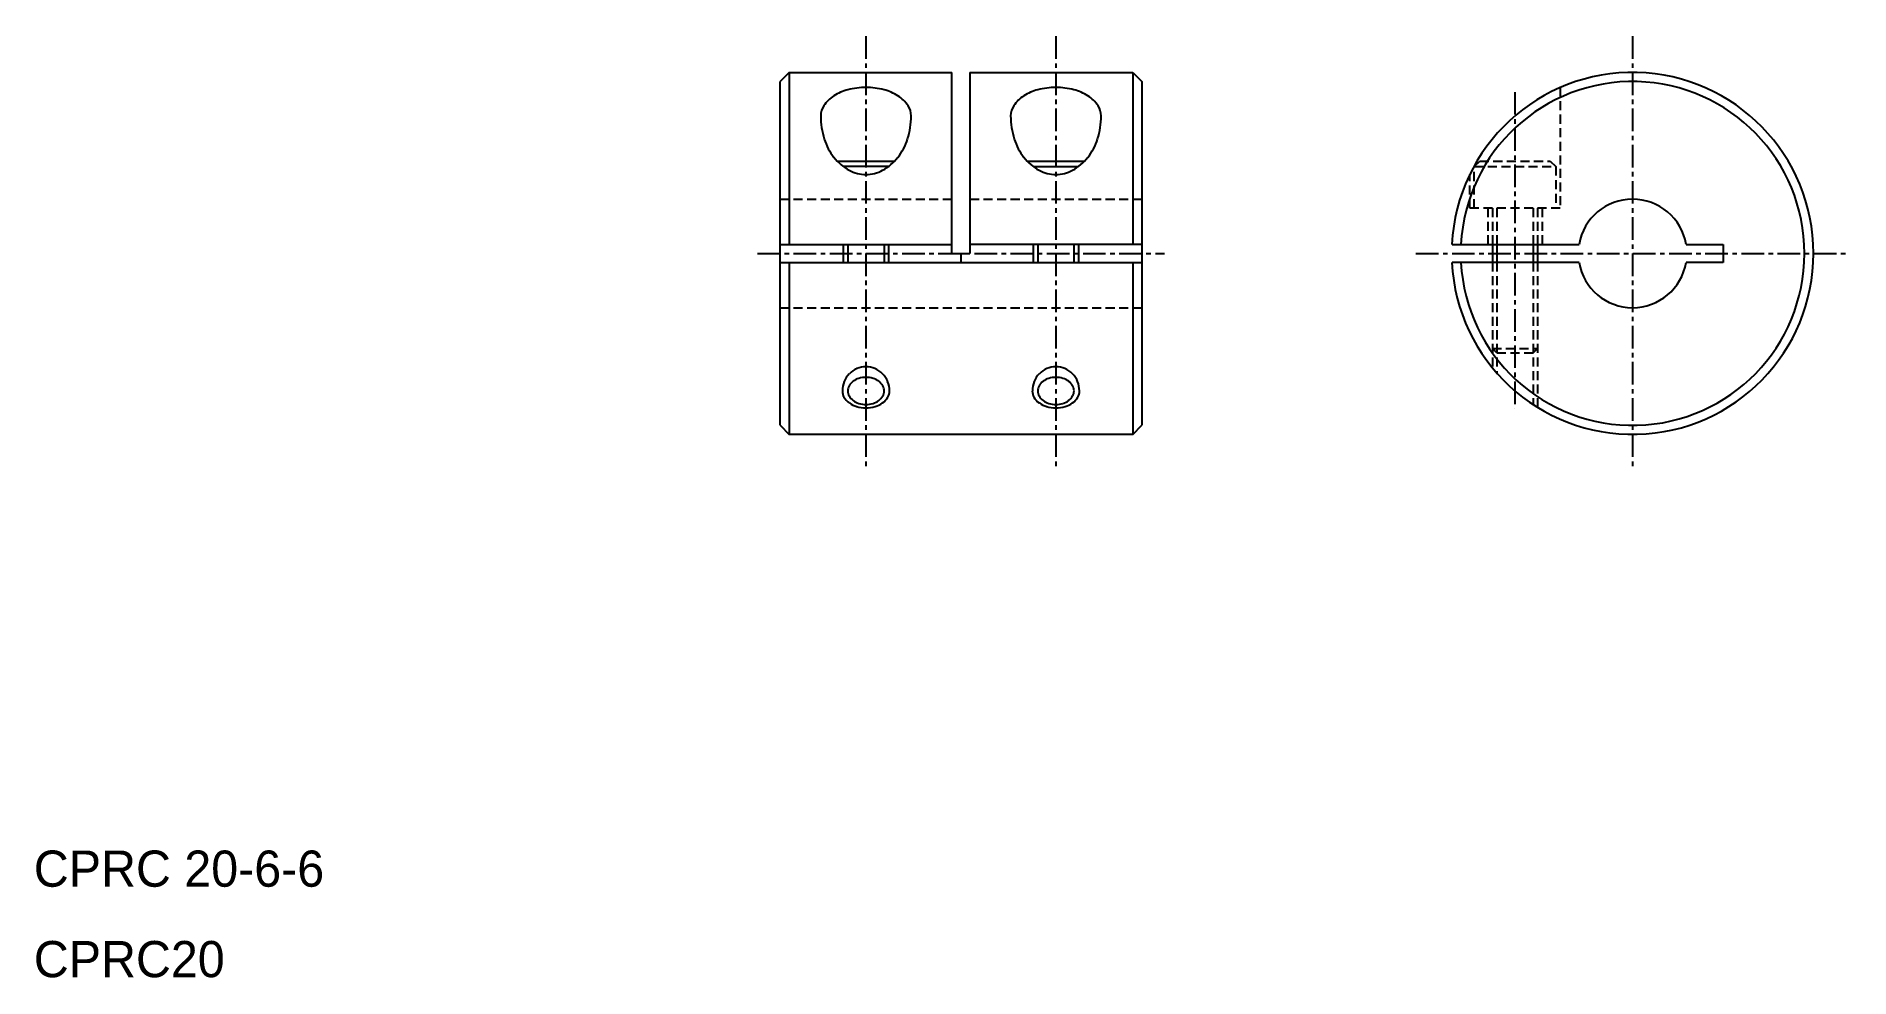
# Model space of a CAD drawing. Extents: x 10 to 110, y 10 to 62.
import ezdxf

# ---------------------------------------------------------------- set-up
doc = ezdxf.new("R2010")
doc.units = 0
doc.linetypes.add('CENTER', pattern=[2, 1.25, -0.25, 0.25, -0.25])
doc.linetypes.add('DASHED', pattern=[0.75, 0.5, -0.25])
doc.layers.get('0').update_dxf_attribs({"linetype": 'CONTINUOUS'})
doc.layers.add('CENTER', color=1, linetype='CENTER')

msp = doc.modelspace()

# ---------------------------------------------------------------- linework, layer by layer
at = {"color": 7, "linetype": 'CONTINUOUS'}
for p, q in [((51.75, 60), (51.25, 59.5)), ((51.25, 40.5), (51.25, 59.5)), ((51.75, 60), (60.75, 60)), ((51.75, 60), (51.75, 50.5)), ((60.75, 50), (60.75, 60)), ((61.75, 60), (70.75, 60)), ((61.75, 60), (61.75, 50)), ((70.75, 60), (70.75, 50.5)), ((70.75, 60), (71.25, 59.5)), ((71.25, 59.5), (71.25, 40.5)), ((54.41, 55.1), (57.59, 55.1)), ((57.25, 54.8), (54.75, 54.8)), ((64.91, 55.1), (68.09, 55.1)), ((65.25, 54.8), (67.75, 54.8)), ((53.63, 53), (53.63, 53)), ((56, 53), (56, 53)), ((51.25, 50.5), (60.75, 50.5)), ((54.75, 50.5), (54.75, 49.5)), ((57.25, 50.5), (57.25, 49.5)), ((71.25, 50.5), (61.75, 50.5)), ((65.25, 50.5), (65.25, 49.5)), ((67.75, 50.5), (67.75, 49.5)), ((88.4, 50.5), (95.43, 50.5)), ((90.63, 50.5), (90.63, 49.5)), ((93.13, 50.5), (93.13, 49.5)), ((101.34, 50.5), (103.38, 50.5)), ((103.38, 50.5), (103.38, 49.5)), ((51.25, 49.5), (71.25, 49.5)), ((51.75, 49.5), (51.75, 40)), ((60.75, 50), (61.75, 50)), ((61.25, 50), (61.25, 49.5)), ((70.75, 49.5), (70.75, 40)), ((95.43, 49.5), (88.4, 49.5)), ((103.38, 49.5), (101.34, 49.5)), ((51.25, 40.5), (51.75, 40)), ((70.75, 40), (71.25, 40.5)), ((70.75, 40), (51.75, 40))]:
    msp.add_line(p, q, dxfattribs=at)
at = {"color": 3, "linetype": 'DASHED'}
for p, q in [((94.38, 59.17), (94.38, 52.5)), ((89.38, 52.5), (89.38, 54.36)), ((89.63, 54.8), (89.93, 55.1)), ((89.63, 54.8), (94.13, 54.8)), ((89.63, 52.5), (89.63, 54.8)), ((89.93, 55.1), (93.83, 55.1)), ((93.83, 55.1), (94.13, 54.8)), ((94.13, 54.8), (94.13, 52.5)), ((51.25, 53), (60.75, 53)), ((61.75, 53), (71.25, 53)), ((94.38, 52.5), (89.38, 52.5)), ((90.38, 52.5), (90.38, 50.5)), ((90.63, 52.5), (90.63, 50.5)), ((90.88, 52.5), (90.88, 50.5)), ((92.88, 52.5), (92.88, 50.5)), ((93.13, 52.5), (93.13, 50.5)), ((93.38, 52.5), (93.38, 50.5)), ((90.63, 49.5), (90.63, 43.68)), ((90.88, 49.5), (90.88, 43.39)), ((92.88, 49.5), (92.88, 41.65)), ((93.13, 49.5), (93.13, 41.49)), ((51.25, 47), (71.25, 47)), ((90.88, 44.5), (90.63, 44.75)), ((90.63, 44.75), (93.13, 44.75)), ((90.88, 44.5), (92.88, 44.5)), ((92.88, 44.5), (93.13, 44.75))]:
    msp.add_line(p, q, dxfattribs=at)
at = {"color": 3, "linetype": 'CONTINUOUS'}
for p, q in [((55, 50.5), (55, 49.5)), ((57, 50.5), (57, 49.5)), ((65.5, 50.5), (65.5, 49.5)), ((67.5, 50.5), (67.5, 49.5)), ((90.88, 50.5), (90.88, 49.5)), ((92.88, 50.5), (92.88, 49.5))]:
    msp.add_line(p, q, dxfattribs=at)
at = {"color": 7, "linetype": 'CONTINUOUS'}
for centre, radius, start, end in [((56, 55.19), 3.98, 90, 104.5437), ((56, 55.19), 3.98, 75.4563, 90), ((66.5, 55.19), 3.98, 90, 104.5437), ((66.5, 55.19), 3.98, 75.4563, 90), ((98.38, 50), 10, 182.866, 177.134), ((98.38, 50), 9.5, 183.017, 176.983), ((54.51, 57.6), 1.01, 146.5217, 180), ((55.22, 57.13), 1.86, 122.0599, 146.5217), ((55.69, 56.38), 2.75, 104.5437, 122.0599), ((56.31, 56.38), 2.75, 57.9401, 75.4563), ((56.78, 57.13), 1.86, 33.4783, 57.9401), ((57.49, 57.6), 1.01, 0, 33.4783), ((65.01, 57.6), 1.01, 146.5217, 180), ((65.72, 57.13), 1.86, 122.0599, 146.5217), ((66.19, 56.38), 2.75, 104.5437, 122.0599), ((66.81, 56.38), 2.75, 57.9401, 75.4563), ((67.28, 57.13), 1.86, 33.4783, 57.9401), ((67.99, 57.6), 1.01, 0, 33.4783), ((57.69, 57.6), 4.19, 180, 197.7221), ((54.31, 57.6), 4.19, 342.2779, 0), ((68.19, 57.6), 4.19, 180, 197.7221), ((64.81, 57.6), 4.19, 342.2779, 0), ((56.86, 57.33), 3.32, 197.7221, 217.6502), ((55.14, 57.33), 3.32, 322.3498, 342.2779), ((67.36, 57.33), 3.32, 197.7221, 217.6502), ((65.64, 57.33), 3.32, 322.3498, 342.2779), ((56.33, 56.93), 2.65, 217.6502, 241.7689), ((55.67, 56.93), 2.65, 298.2311, 322.3498), ((66.83, 56.93), 2.65, 217.6502, 241.7689), ((66.17, 56.93), 2.65, 298.2311, 322.3498), ((56, 56.31), 1.95, 241.7689, 270), ((56, 56.31), 1.95, 270, 298.2311), ((66.5, 56.31), 1.95, 241.7689, 270), ((66.5, 56.31), 1.95, 270, 298.2311), ((98.38, 50), 3, 9.5941, 170.4059), ((98.38, 50), 3, 189.5941, 350.4059), ((56, 41.83), 1.32, 90, 107.3078), ((56, 41.83), 1.32, 72.6922, 90), ((66.5, 41.83), 1.32, 90, 107.3078), ((66.5, 41.83), 1.32, 72.6922, 90), ((55.57, 42.4), 0.573, 151.1631, 180), ((55.57, 42.4), 0.573, 180, 208.8369), ((55.78, 42.29), 0.807, 126.9543, 151.1631), ((55.78, 42.51), 0.807, 208.8369, 233.0457), ((55.91, 42.11), 1.03, 107.3078, 126.9543), ((56.09, 42.11), 1.03, 53.0457, 72.6922), ((56.22, 42.29), 0.807, 28.8369, 53.0457), ((56.22, 42.51), 0.807, 306.9543, 331.1631), ((56.43, 42.4), 0.573, 0, 28.8369), ((56.43, 42.4), 0.573, 331.1631, 0), ((66.07, 42.4), 0.573, 151.1631, 180), ((66.07, 42.4), 0.573, 180, 208.8369), ((66.28, 42.29), 0.807, 126.9543, 151.1631), ((66.28, 42.51), 0.807, 208.8369, 233.0457), ((66.41, 42.11), 1.03, 107.3078, 126.9543), ((66.59, 42.11), 1.03, 53.0457, 72.6922), ((66.72, 42.29), 0.807, 28.8369, 53.0457), ((66.72, 42.51), 0.807, 306.9543, 331.1631), ((66.93, 42.4), 0.573, 0, 28.8369), ((66.93, 42.4), 0.573, 331.1631, 0), ((55.91, 42.69), 1.03, 233.0457, 252.6922), ((56, 42.97), 1.32, 252.6922, 270), ((56, 42.97), 1.32, 270, 287.3078), ((56.09, 42.69), 1.03, 287.3078, 306.9543), ((66.41, 42.69), 1.03, 233.0457, 252.6922), ((66.5, 42.97), 1.32, 252.6922, 270), ((66.5, 42.97), 1.32, 270, 287.3078), ((66.59, 42.69), 1.03, 287.3078, 306.9543)]:
    msp.add_arc(centre, radius, start, end, dxfattribs=at)
at = {"color": 3, "linetype": 'CONTINUOUS'}
for centre, radius, start, end in [((56.04, 42.42), 1.34, 135.9011, 158.1302), ((56.02, 42.44), 1.3, 113.1444, 135.9011), ((56, 42.48), 1.26, 90, 113.1444), ((56, 42.48), 1.26, 66.8556, 90), ((55.98, 42.44), 1.3, 44.0989, 66.8556), ((55.96, 42.42), 1.34, 21.8698, 44.0989), ((66.54, 42.42), 1.34, 135.9011, 158.1302), ((66.52, 42.44), 1.3, 113.1444, 135.9011), ((66.5, 42.48), 1.26, 90, 113.1444), ((66.5, 42.48), 1.26, 66.8556, 90), ((66.48, 42.44), 1.3, 44.0989, 66.8556), ((66.46, 42.42), 1.34, 21.8698, 44.0989), ((56.08, 42.4), 1.38, 158.1302, 180), ((55.39, 42.4), 0.693, 180, 209.7453), ((55.92, 42.4), 1.38, 0, 21.8698), ((56.61, 42.4), 0.693, 330.2547, 0), ((66.58, 42.4), 1.38, 158.1302, 180), ((65.89, 42.4), 0.693, 180, 209.7453), ((66.42, 42.4), 1.38, 0, 21.8698), ((67.11, 42.4), 0.693, 330.2547, 0), ((55.68, 42.57), 1.03, 209.7453, 234.0631), ((55.88, 42.83), 1.35, 234.0631, 253.2877), ((56, 43.25), 1.79, 253.2877, 270), ((56, 43.25), 1.79, 270, 286.7123), ((56.12, 42.83), 1.35, 286.7123, 305.9369), ((56.32, 42.57), 1.03, 305.9369, 330.2547), ((66.18, 42.57), 1.03, 209.7453, 234.0631), ((66.38, 42.83), 1.35, 234.0631, 253.2877), ((66.5, 43.25), 1.79, 253.2877, 270), ((66.5, 43.25), 1.79, 270, 286.7123), ((66.62, 42.83), 1.35, 286.7123, 305.9369), ((66.82, 42.57), 1.03, 305.9369, 330.2547)]:
    msp.add_arc(centre, radius, start, end, dxfattribs=at)
at = {"layer": 'CENTER', "color": 1, "linetype": 'CENTER'}
for p, q in [((56, 62), (56, 38)), ((66.5, 62), (66.5, 38)), ((98.38, 62), (98.38, 38)), ((91.88, 58.92), (91.88, 41.41)), ((50, 50), (72.5, 50)), ((86.4, 50), (110.38, 50))]:
    msp.add_line(p, q, dxfattribs=at)

# ---------------------------------------------------------------- texts
at = {"color": 7, "linetype": 'CONTINUOUS'}
for s, p in [('CPRC 20-6-6', (10, 15)), ('CPRC20', (10, 10))]:
    msp.add_text(s, height=2, dxfattribs=at).set_placement(p)

doc.saveas('drawing.dxf')
